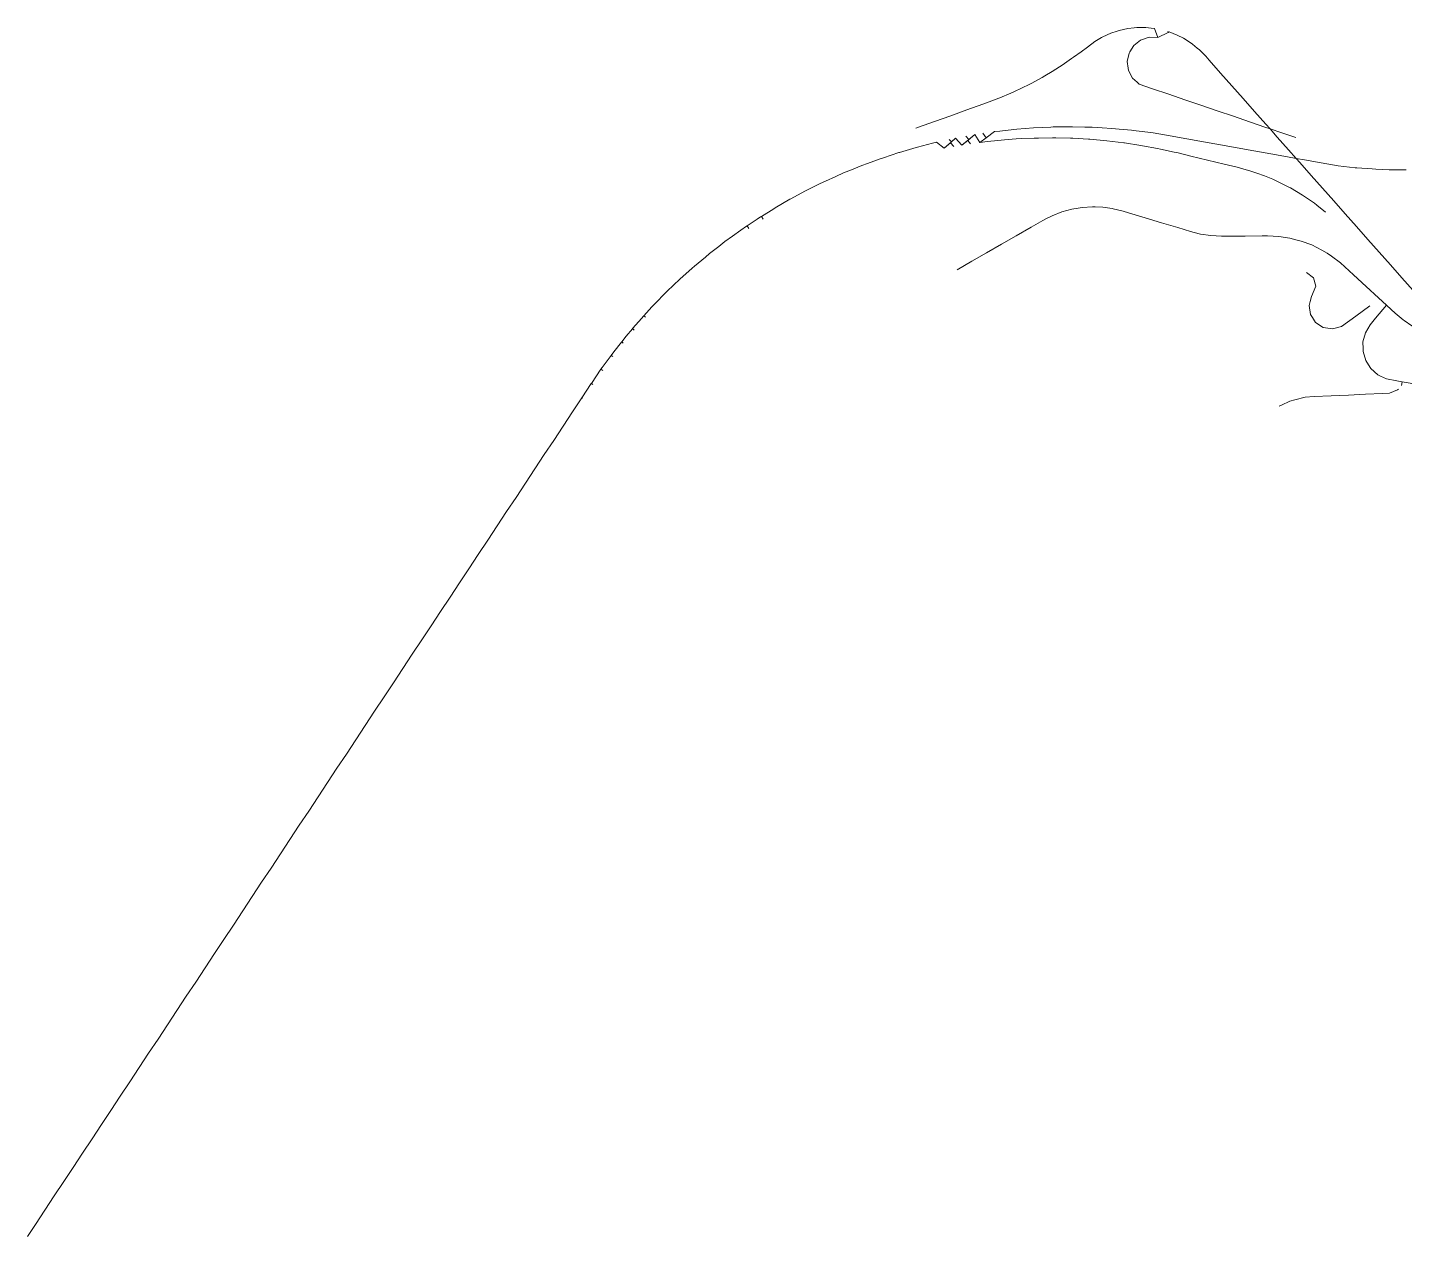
# Model space of a CAD drawing. Header units: inches. Extents: x 227942 to 231487, y 631728 to 634629.
# Drawn here: x 227942 to 229554, y 632854 to 634269 of the extents above; entities that cross this region are included whole.
import ezdxf

# ---------------------------------------------------------------- set-up
doc = ezdxf.new("R2010")
doc.units = ezdxf.units.IN
doc.header["$MEASUREMENT"] = 0

msp = doc.modelspace()

# ---------------------------------------------------------------- linework, layer by layer
at = {"color": 23, "lineweight": 0}
for points in [[(229218.2, 634265), (229210.6, 634262.5), (229201.1, 634258.2), (229199.8, 634257.4)], [(229199.8, 634257.4), (229201.1, 634258.2), (229210.6, 634262.5), (229218.2, 634265)], [(229237.8, 634268.8), (229230.7, 634268), (229220.5, 634265.8), (229218.2, 634265)], [(229218.2, 634265), (229220.5, 634265.8), (229230.7, 634268), (229237.8, 634268.8)], [(229257.7, 634268.6), (229251.5, 634269.2), (229241.1, 634269.1), (229237.8, 634268.8)], [(229237.8, 634268.8), (229241.1, 634269.1), (229251.5, 634269.2), (229257.7, 634268.6)], [(229265.7, 634257.7), (229261.9, 634268.2), (229257.7, 634268.6)], [(229257.7, 634268.6), (229261.9, 634268.2), (229265.7, 634257.7)], [(229199.8, 634257.4), (229192.1, 634252.9), (229183.2, 634246.3)], [(229183.2, 634246.3), (229192.1, 634252.9), (229199.8, 634257.4)], [(229245.5, 634254.6), (229237.4, 634248.2), (229232.9, 634240.9)], [(229232.9, 634240.9), (229237.4, 634248.2), (229245.5, 634254.6)], [(229265.7, 634257.7), (229255.4, 634257.9), (229245.5, 634254.6)], [(229245.5, 634254.6), (229255.4, 634257.9), (229265.7, 634257.7)], [(229277.8, 634263.6), (229265.7, 634257.7)], [(229265.7, 634257.7), (229277.8, 634263.6)], [(229277.8, 634263.6), (229277.3, 634264.6)], [(229277.3, 634264.6), (229277.8, 634263.6)], [(229295.6, 634256.6), (229288.5, 634260.3), (229278.8, 634264.1), (229277.8, 634263.6)], [(229277.8, 634263.6), (229278.8, 634264.1), (229288.5, 634260.3), (229295.6, 634256.6)], [(229311.9, 634245.2), (229306.4, 634249.7), (229297.7, 634255.5), (229295.6, 634256.6)], [(229295.6, 634256.6), (229297.7, 634255.5), (229306.4, 634249.7), (229311.9, 634245.2)], [(229167.1, 634234.4), (229164.8, 634232.8), (229153.5, 634225), (229150.6, 634223.2)], [(229150.6, 634223.2), (229153.5, 634225), (229164.8, 634232.8), (229167.1, 634234.4)], [(229183.2, 634246.3), (229175.8, 634240.8), (229167.1, 634234.4)], [(229167.1, 634234.4), (229175.8, 634240.8), (229183.2, 634246.3)], [(229232.9, 634240.9), (229232, 634239.4), (229229.8, 634229.3), (229230.9, 634221.5)], [(229230.9, 634221.5), (229229.8, 634229.3), (229232, 634239.4), (229232.9, 634240.9)], [(229232.9, 634240.9), (229232.9, 634240.9)], [(229232.9, 634240.9), (229232.9, 634240.9)], [(229325.9, 634231), (229321.8, 634235.6), (229314.5, 634243.1), (229311.9, 634245.2)], [(229311.9, 634245.2), (229314.5, 634243.1), (229321.8, 634235.6), (229325.9, 634231)], [(229150.6, 634223.2), (229142, 634217.7), (229133.5, 634212.7)], [(229133.5, 634212.7), (229142, 634217.7), (229150.6, 634223.2)], [(229150.6, 634223.2), (229150.6, 634223.2)], [(229150.6, 634223.2), (229150.6, 634223.2)], [(229230.9, 634221.5), (229231.3, 634219), (229236.1, 634209.9), (229241.3, 634205.1)], [(229241.3, 634205.1), (229236.1, 634209.9), (229231.3, 634219), (229230.9, 634221.5)], [(229325.9, 634231), (229325.9, 634231)], [(229339.2, 634216), (229325.9, 634231)], [(229325.9, 634231), (229325.9, 634231)], [(229325.9, 634231), (229339.2, 634216)], [(229116, 634203.1), (229106, 634198.1), (229098, 634194.4)], [(229098, 634194.4), (229106, 634198.1), (229116, 634203.1)], [(229133.5, 634212.7), (229130.2, 634210.8), (229118.2, 634204.3), (229116, 634203.1)], [(229116, 634203.1), (229118.2, 634204.3), (229130.2, 634210.8), (229133.5, 634212.7)], [(229116, 634203.1), (229116, 634203.1)], [(229116, 634203.1), (229116, 634203.1)], [(229133.5, 634212.7), (229133.5, 634212.7)], [(229133.5, 634212.7), (229133.5, 634212.7)], [(229241.3, 634205.1), (229243.7, 634202.9), (229259.5, 634197.5)], [(229259.5, 634197.5), (229243.7, 634202.9), (229241.3, 634205.1)], [(229352.5, 634201), (229339.2, 634216)], [(229339.2, 634216), (229352.5, 634201)], [(229365.7, 634186), (229352.5, 634201)], [(229352.5, 634201), (229365.7, 634186)], [(229079.6, 634186.6), (229068.2, 634182.3), (229060.8, 634179.6)], [(229060.8, 634179.6), (229068.2, 634182.3), (229079.6, 634186.6)], [(229098, 634194.4), (229093.5, 634192.4), (229080.9, 634187.1), (229079.6, 634186.6)], [(229079.6, 634186.6), (229080.9, 634187.1), (229093.5, 634192.4), (229098, 634194.4)], [(229098, 634194.4), (229098, 634194.4)], [(229098, 634194.4), (229098, 634194.4)], [(229259.5, 634197.5), (229278.4, 634191.1)], [(229278.4, 634191.1), (229259.5, 634197.5)], [(229278.4, 634191.1), (229297.3, 634184.6)], [(229278.4, 634191.1), (229278.4, 634191.1)], [(229297.3, 634184.6), (229278.4, 634191.1)], [(229278.4, 634191.1), (229278.4, 634191.1)], [(229297.3, 634184.6), (229316.2, 634178.2)], [(229316.2, 634178.2), (229297.3, 634184.6)], [(229365.7, 634186), (229365.7, 634186)], [(229379, 634171.1), (229365.7, 634186)], [(229365.7, 634186), (229365.7, 634186)], [(229365.7, 634186), (229379, 634171.1)], [(229042, 634172.8), (229023.2, 634166)], [(229023.2, 634166), (229042, 634172.8)], [(229060.8, 634179.6), (229042, 634172.8)], [(229042, 634172.8), (229060.8, 634179.6)], [(229316.2, 634178.2), (229335.2, 634171.7)], [(229316.2, 634178.2), (229316.2, 634178.2)], [(229335.2, 634171.7), (229316.2, 634178.2)], [(229316.2, 634178.2), (229316.2, 634178.2)], [(229335.2, 634171.7), (229354.1, 634165.3)], [(229354.1, 634165.3), (229335.2, 634171.7)], [(229392.2, 634156.1), (229379, 634171.1)], [(229379, 634171.1), (229392.2, 634156.1)], [(228985.6, 634152.5), (228982.3, 634151.3)], [(228982.3, 634151.3), (228985.6, 634152.5)], [(229004.4, 634159.3), (228985.6, 634152.5)], [(228985.6, 634152.5), (229004.4, 634159.3)], [(229023.2, 634166), (229004.4, 634159.3)], [(229004.4, 634159.3), (229023.2, 634166)], [(229140.4, 634152.7), (229120, 634151.8)], [(229120, 634151.8), (229140.4, 634152.7)], [(229160.4, 634153), (229143, 634152.9), (229140.4, 634152.7)], [(229140.4, 634152.7), (229143, 634152.9), (229160.4, 634153)], [(229180.4, 634152.8), (229165.9, 634153.1), (229160.4, 634153)], [(229160.4, 634153), (229165.9, 634153.1), (229180.4, 634152.8)], [(229200.4, 634151.9), (229188.9, 634152.6), (229180.4, 634152.8)], [(229180.4, 634152.8), (229188.9, 634152.6), (229200.4, 634151.9)], [(229354.1, 634165.3), (229373, 634158.8)], [(229373, 634158.8), (229354.1, 634165.3)], [(229373, 634158.8), (229392, 634152.4)], [(229373, 634158.8), (229373, 634158.8)], [(229392, 634152.4), (229373, 634158.8)], [(229373, 634158.8), (229373, 634158.8)], [(229392, 634152.4), (229397.1, 634150.6)], [(229397.1, 634150.6), (229392, 634152.4)], [(229397.1, 634150.6), (229392.2, 634156.1)], [(229392.2, 634156.1), (229397.1, 634150.6)], [(229024, 634135.4), (229021.5, 634138.3)], [(229021.5, 634138.3), (229024, 634135.4)], [(229022.8, 634134.4), (229029, 634139.9), (229036.4, 634131.7), (229044.4, 634138.2)], [(229044.4, 634138.2), (229036.4, 634131.7), (229029, 634139.9), (229022.8, 634134.4)], [(229043.2, 634137.2), (229036.4, 634131.7), (229029, 634139.9), (229024, 634135.4)], [(229024, 634135.4), (229029, 634139.9), (229036.4, 634131.7), (229043.2, 634137.2)], [(229044.4, 634138.2), (229041.1, 634142.2)], [(229041.1, 634142.2), (229044.4, 634138.2)], [(229064.7, 634140.3), (229057.4, 634134.8), (229051.6, 634144), (229043.2, 634137.2)], [(229043.2, 634137.2), (229051.6, 634144), (229057.4, 634134.8), (229064.7, 634140.3)], [(229043.2, 634137.2), (229046.4, 634133.3)], [(229046.4, 634133.3), (229043.2, 634137.2)], [(229044.4, 634138.2), (229051.6, 634144), (229057.4, 634134.8), (229066.3, 634135.8)], [(229066.3, 634135.8), (229057.4, 634134.8), (229051.6, 634144), (229044.4, 634138.2)], [(229064.7, 634140.3), (229060.8, 634145.5)], [(229060.8, 634145.5), (229064.7, 634140.3)], [(229080.6, 634148.1), (229074.3, 634147.4), (229064.7, 634140.3)], [(229064.7, 634140.3), (229074.3, 634147.4), (229080.6, 634148.1)], [(229066.3, 634135.8), (229078.5, 634137.2), (229086.2, 634137.8)], [(229086.2, 634137.8), (229078.5, 634137.2), (229066.3, 634135.8)], [(229100.5, 634150.3), (229097.1, 634150), (229080.6, 634148.1)], [(229080.6, 634148.1), (229097.1, 634150), (229100.5, 634150.3)], [(229086.2, 634137.8), (229099.7, 634138.9), (229106.1, 634139.2)], [(229106.1, 634139.2), (229099.7, 634138.9), (229086.2, 634137.8)], [(229120, 634151.8), (229100.5, 634150.3)], [(229100.5, 634150.3), (229120, 634151.8)], [(229106.1, 634139.2), (229120.9, 634139.9), (229126.1, 634139.9)], [(229126.1, 634139.9), (229120.9, 634139.9), (229106.1, 634139.2)], [(229126.1, 634139.9), (229142.2, 634140.1), (229146.1, 634140)], [(229146.1, 634140), (229142.2, 634140.1), (229126.1, 634139.9)], [(229146.1, 634140), (229163.4, 634139.7), (229166.1, 634139.6)], [(229166.1, 634139.6), (229163.4, 634139.7), (229146.1, 634140)], [(229166.1, 634139.6), (229184.6, 634138.6), (229186, 634138.4)], [(229186, 634138.4), (229184.6, 634138.6), (229166.1, 634139.6)], [(229186, 634138.4), (229205.8, 634136.7)], [(229205.8, 634136.7), (229186, 634138.4)], [(229220.4, 634150.4), (229211.8, 634151.2), (229200.4, 634151.9)], [(229200.4, 634151.9), (229211.8, 634151.2), (229220.4, 634150.4)], [(229205.8, 634136.7), (229225.8, 634134.3)], [(229225.8, 634134.3), (229205.8, 634136.7)], [(229240.2, 634148.4), (229234.7, 634149.1), (229220.4, 634150.4)], [(229220.4, 634150.4), (229234.7, 634149.1), (229240.2, 634148.4)], [(229260.1, 634145.8), (229257.4, 634146.2), (229240.2, 634148.4)], [(229240.2, 634148.4), (229257.4, 634146.2), (229260.1, 634145.8)], [(229280.1, 634142.6), (229260.1, 634145.8)], [(229260.1, 634145.8), (229280.1, 634142.6)], [(229299.5, 634139.1), (229280.1, 634142.6)], [(229280.1, 634142.6), (229299.5, 634139.1)], [(229319.2, 634135.5), (229299.5, 634139.1)], [(229299.5, 634139.1), (229319.2, 634135.5)], [(229397.1, 634150.6), (229410.9, 634146)], [(229405.5, 634141.1), (229397.1, 634150.6)], [(229410.9, 634146), (229397.1, 634150.6)], [(229397.1, 634150.6), (229405.5, 634141.1)], [(229405.5, 634141.1), (229405.5, 634141.1)], [(229418.8, 634126.1), (229405.5, 634141.1)], [(229405.5, 634141.1), (229405.5, 634141.1)], [(229405.5, 634141.1), (229418.8, 634126.1)], [(229410.9, 634146), (229427.2, 634140.5)], [(229427.2, 634140.5), (229410.9, 634146)], [(228963.4, 634123.1), (228962.3, 634122.8), (228944.4, 634116.9)], [(228944.4, 634116.9), (228962.3, 634122.8), (228963.4, 634123.1)], [(228982.6, 634128.8), (228963.4, 634123.1)], [(228963.4, 634123.1), (228982.6, 634128.8)], [(229002, 634133.8), (228984.4, 634129.3), (228982.6, 634128.8)], [(228982.6, 634128.8), (228984.4, 634129.3), (229002, 634133.8)], [(229024, 634135.4), (229015.5, 634128), (229006.6, 634135), (229002, 634133.8)], [(229002, 634133.8), (229006.6, 634135), (229015.5, 634128), (229024, 634135.4)], [(229015.5, 634128), (229022.8, 634134.4)], [(229022.8, 634134.4), (229015.5, 634128)], [(229022.8, 634134.4), (229026.7, 634130.1)], [(229026.7, 634130.1), (229022.8, 634134.4)], [(229225.8, 634134.3), (229226.8, 634134.2), (229245.6, 634131.3)], [(229245.6, 634131.3), (229226.8, 634134.2), (229225.8, 634134.3)], [(229245.6, 634131.3), (229247.8, 634130.9), (229265.3, 634127.7)], [(229265.3, 634127.7), (229247.8, 634130.9), (229245.6, 634131.3)], [(229265.3, 634127.7), (229268.7, 634127), (229284.8, 634123.4)], [(229284.8, 634123.4), (229268.7, 634127), (229265.3, 634127.7)], [(229284.8, 634123.4), (229289.4, 634122.4), (229304.3, 634118.8)], [(229304.3, 634118.8), (229289.4, 634122.4), (229284.8, 634123.4)], [(229338.9, 634132), (229319.2, 634135.5)], [(229319.2, 634135.5), (229338.9, 634132)], [(229358.6, 634128.5), (229338.9, 634132)], [(229338.9, 634132), (229358.6, 634128.5)], [(229378.2, 634124.9), (229358.6, 634128.5)], [(229358.6, 634128.5), (229378.2, 634124.9)], [(229397.9, 634121.4), (229378.2, 634124.9)], [(229378.2, 634124.9), (229397.9, 634121.4)], [(229417.6, 634117.9), (229397.9, 634121.4)], [(229397.9, 634121.4), (229417.6, 634117.9)], [(229427.7, 634116), (229418.8, 634126.1)], [(229418.8, 634126.1), (229427.7, 634116)], [(228925.6, 634110.1), (228919, 634107.7), (228907, 634102.8)], [(228907, 634102.8), (228919, 634107.7), (228925.6, 634110.1)], [(228944.4, 634116.9), (228940.5, 634115.6), (228925.6, 634110.1)], [(228925.6, 634110.1), (228940.5, 634115.6), (228944.4, 634116.9)], [(228925.6, 634110.1), (228925.6, 634110.1)], [(228925.6, 634110.1), (228925.6, 634110.1)], [(229304.3, 634118.8), (229323.7, 634114.1)], [(229323.7, 634114.1), (229304.3, 634118.8)], [(229323.7, 634114.1), (229343.2, 634109.5)], [(229343.2, 634109.5), (229323.7, 634114.1)], [(229343.2, 634109.5), (229358.6, 634105.8), (229362.6, 634104.7)], [(229343.2, 634109.5), (229343.2, 634109.5)], [(229362.6, 634104.7), (229358.6, 634105.8), (229343.2, 634109.5)], [(229343.2, 634109.5), (229343.2, 634109.5)], [(229362.6, 634104.7), (229374.7, 634101.3), (229381.7, 634098.9)], [(229381.7, 634098.9), (229374.7, 634101.3), (229362.6, 634104.7)], [(229427.7, 634116), (229417.6, 634117.9)], [(229417.6, 634117.9), (229427.7, 634116)], [(229432, 634111.2), (229427.7, 634116)], [(229437.3, 634114.3), (229427.7, 634116)], [(229427.7, 634116), (229432, 634111.2)], [(229427.7, 634116), (229437.3, 634114.3)], [(229432, 634111.2), (229432, 634111.2)], [(229445.3, 634096.2), (229432, 634111.2)], [(229432, 634111.2), (229432, 634111.2)], [(229432, 634111.2), (229445.3, 634096.2)], [(229457, 634110.8), (229437.3, 634114.3)], [(229437.3, 634114.3), (229457, 634110.8)], [(229476.8, 634107.2), (229457, 634110.8)], [(229457, 634110.8), (229476.8, 634107.2)], [(229496.6, 634105.2), (229476.8, 634107.2)], [(229476.8, 634107.2), (229496.6, 634105.2)], [(229516.5, 634103.7), (229498.8, 634104.9), (229496.6, 634105.2)], [(229496.6, 634105.2), (229498.8, 634104.9), (229516.5, 634103.7)], [(229536.5, 634102.8), (229520.8, 634103.4), (229516.5, 634103.7)], [(229516.5, 634103.7), (229520.8, 634103.4), (229536.5, 634102.8)], [(228888.6, 634094.9), (228876.8, 634089.6), (228870.5, 634086.5)], [(228870.5, 634086.5), (228876.8, 634089.6), (228888.6, 634094.9)], [(228907, 634102.8), (228897.7, 634099), (228888.6, 634094.9)], [(228888.6, 634094.9), (228897.7, 634099), (228907, 634102.8)], [(229381.7, 634098.9), (229390.5, 634095.8), (229400.3, 634091.6)], [(229400.3, 634091.6), (229390.5, 634095.8), (229381.7, 634098.9)], [(229400.3, 634091.6), (229405.9, 634089.2), (229418.3, 634082.9)], [(229400.3, 634091.6), (229400.3, 634091.6)], [(229418.3, 634082.9), (229405.9, 634089.2), (229400.3, 634091.6)], [(229400.3, 634091.6), (229400.3, 634091.6)], [(229458.5, 634081.2), (229445.3, 634096.2)], [(229445.3, 634096.2), (229458.5, 634081.2)], [(229556.5, 634102.6), (229542.8, 634102.6), (229536.5, 634102.8)], [(229536.5, 634102.8), (229542.8, 634102.6), (229556.5, 634102.6)], [(228852.6, 634077.6), (228835.9, 634068.7), (228835, 634068.2)], [(228835, 634068.2), (228835.9, 634068.7), (228852.6, 634077.6)], [(228870.5, 634086.5), (228856.2, 634079.5), (228852.6, 634077.6)], [(228852.6, 634077.6), (228856.2, 634079.5), (228870.5, 634086.5)], [(229418.3, 634082.9), (229420.9, 634081.6), (229435.2, 634073)], [(229435.2, 634073), (229420.9, 634081.6), (229418.3, 634082.9)], [(229435.2, 634073), (229449, 634063.5), (229451.9, 634061.3)], [(229451.9, 634061.3), (229449, 634063.5), (229435.2, 634073)], [(229471.8, 634066.3), (229458.5, 634081.2)], [(229458.5, 634081.2), (229471.8, 634066.3)], [(228817.7, 634058.2), (228816, 634057.2), (228801.7, 634048.2)], [(228801.7, 634048.2), (228816, 634057.2), (228817.7, 634058.2)], [(228835, 634068.2), (228817.7, 634058.2)], [(228817.7, 634058.2), (228835, 634068.2)], [(229153.4, 634053.4), (229165.1, 634056.6), (229172.4, 634057.8)], [(229172.4, 634057.8), (229165.1, 634056.6), (229153.4, 634053.4)], [(229172.4, 634057.8), (229177.1, 634058.6), (229189.2, 634059.4), (229192.3, 634059.3)], [(229192.3, 634059.3), (229189.2, 634059.4), (229177.1, 634058.6), (229172.4, 634057.8)], [(229192.3, 634059.3), (229201.3, 634058.9), (229212.2, 634057.4)], [(229212.2, 634057.4), (229201.3, 634058.9), (229192.3, 634059.3)], [(229212.2, 634057.4), (229213.4, 634057.2), (229225.2, 634054.3), (229231.5, 634052.4)], [(229231.5, 634052.4), (229225.2, 634054.3), (229213.4, 634057.2), (229212.2, 634057.4)], [(229451.9, 634061.3), (229462.1, 634053.1)], [(229451.9, 634061.3), (229451.9, 634061.3)], [(229462.1, 634053.1), (229451.9, 634061.3)], [(229451.9, 634061.3), (229451.9, 634061.3)], [(229485.1, 634051.3), (229471.8, 634066.3)], [(229471.8, 634066.3), (229485.1, 634051.3)], [(228800.7, 634047.6), (228796.5, 634045), (228784.9, 634037.2)], [(228784.9, 634037.2), (228796.5, 634045), (228800.7, 634047.6)], [(228801.7, 634048.2), (228800.7, 634047.6)], [(228800.7, 634047.6), (228801.7, 634048.2)], [(228801.7, 634048.2), (228803.8, 634044.9)], [(228803.8, 634044.9), (228801.7, 634048.2)], [(229117.3, 634035.5), (229131.2, 634043.5), (229134.7, 634045.3)], [(229134.7, 634045.3), (229131.2, 634043.5), (229117.3, 634035.5)], [(229134.7, 634045.3), (229142, 634049), (229153.4, 634053.4)], [(229153.4, 634053.4), (229142, 634049), (229134.7, 634045.3)], [(229134.7, 634045.3), (229134.7, 634045.3)], [(229134.7, 634045.3), (229134.7, 634045.3)], [(229231.5, 634052.4), (229250.7, 634046.6)], [(229250.7, 634046.6), (229231.5, 634052.4)], [(229250.7, 634046.6), (229269.8, 634040.8)], [(229269.8, 634040.8), (229250.7, 634046.6)], [(229269.8, 634040.8), (229289, 634035)], [(229289, 634035), (229269.8, 634040.8)], [(229498.3, 634036.3), (229485.1, 634051.3)], [(229485.1, 634051.3), (229498.3, 634036.3)], [(228767.7, 634025.1), (228758.9, 634018.7), (228751.6, 634013.1)], [(228751.6, 634013.1), (228758.9, 634018.7), (228767.7, 634025.1)], [(228784, 634036.6), (228777.5, 634032.2), (228767.7, 634025.1)], [(228767.7, 634025.1), (228777.5, 634032.2), (228784, 634036.6)], [(228784.9, 634037.2), (228784, 634036.6)], [(228784, 634036.6), (228784.9, 634037.2)], [(228784, 634036.6), (228784, 634036.6)], [(228784, 634036.6), (228784, 634036.6)], [(228784.9, 634037.2), (228787, 634034.1)], [(228787, 634034.1), (228784.9, 634037.2)], [(229082.6, 634015.5), (229099.9, 634025.5)], [(229099.9, 634025.5), (229082.6, 634015.5)], [(229099.9, 634025.5), (229117.3, 634035.5)], [(229117.3, 634035.5), (229099.9, 634025.5)], [(229117.3, 634035.5), (229117.3, 634035.5)], [(229117.3, 634035.5), (229117.3, 634035.5)], [(229289, 634035), (229303.8, 634030.5), (229308.2, 634029.4)], [(229308.2, 634029.4), (229303.8, 634030.5), (229289, 634035)], [(229308.2, 634029.4), (229315.7, 634027.5), (229327.9, 634025.7)], [(229327.9, 634025.7), (229315.7, 634027.5), (229308.2, 634029.4)], [(229327.9, 634025.7), (229340.2, 634025.2), (229347.8, 634025.2)], [(229347.8, 634025.2), (229340.2, 634025.2), (229327.9, 634025.7)], [(229347.8, 634025.2), (229367.8, 634025.2)], [(229367.8, 634025.2), (229347.8, 634025.2)], [(229367.8, 634025.2), (229387.8, 634025.3)], [(229387.8, 634025.3), (229367.8, 634025.2)], [(229387.8, 634025.3), (229394, 634025.3), (229407.3, 634024.6)], [(229407.3, 634024.6), (229394, 634025.3), (229387.8, 634025.3)], [(229407.3, 634024.6), (229420.4, 634022.6), (229427.4, 634020.8)], [(229427.4, 634020.8), (229420.4, 634022.6), (229407.3, 634024.6)], [(229511.6, 634021.3), (229498.3, 634036.3)], [(229498.3, 634036.3), (229511.6, 634021.3)], [(228751.6, 634013.1), (228740.8, 634004.6), (228736, 634000.6)], [(228736, 634000.6), (228740.8, 634004.6), (228751.6, 634013.1)], [(228751.6, 634013.1), (228751.6, 634013.1)], [(228751.6, 634013.1), (228751.6, 634013.1)], [(229065.2, 634005.6), (229082.6, 634015.5)], [(229082.6, 634015.5), (229065.2, 634005.6)], [(229427.4, 634020.8), (229433.3, 634019.3), (229445.8, 634014.7)], [(229445.8, 634014.7), (229433.3, 634019.3), (229427.4, 634020.8)], [(229445.8, 634014.7), (229457.7, 634008.8), (229463.9, 634005)], [(229463.9, 634005), (229457.7, 634008.8), (229445.8, 634014.7)], [(229524.8, 634006.4), (229511.6, 634021.3)], [(229511.6, 634021.3), (229524.8, 634006.4)], [(228736, 634000.6), (228723.2, 633989.9), (228720.7, 633987.7)], [(228720.7, 633987.7), (228723.2, 633989.9), (228736, 634000.6)], [(228736, 634000.6), (228736, 634000.6)], [(228736, 634000.6), (228736, 634000.6)], [(229030.6, 633985.6), (229047.9, 633995.6)], [(229047.9, 633995.6), (229030.6, 633985.6)], [(229047.9, 633995.6), (229065.2, 634005.6)], [(229065.2, 634005.6), (229047.9, 633995.6)], [(229065.2, 634005.6), (229065.2, 634005.6)], [(229065.2, 634005.6), (229065.2, 634005.6)], [(229463.9, 634005), (229469, 634001.8), (229479.6, 633993.7)], [(229463.9, 634005), (229463.9, 634005)], [(229479.6, 633993.7), (229469, 634001.8), (229463.9, 634005)], [(229463.9, 634005), (229463.9, 634005)], [(229479.6, 633993.7), (229494.7, 633979.7)], [(229494.7, 633979.7), (229479.6, 633993.7)], [(229538.1, 633991.4), (229524.8, 634006.4)], [(229524.8, 634006.4), (229538.1, 633991.4)], [(229538.1, 633991.4), (229538.1, 633991.4)], [(229551.4, 633976.4), (229538.1, 633991.4)], [(229538.1, 633991.4), (229538.1, 633991.4)], [(229538.1, 633991.4), (229551.4, 633976.4)], [(228720.7, 633987.7), (228706.1, 633974.6)], [(228706.1, 633974.6), (228720.7, 633987.7)], [(228720.7, 633987.7), (228720.7, 633987.7)], [(228720.7, 633987.7), (228720.7, 633987.7)], [(229439.9, 633982.5), (229448.1, 633976.3), (229450.7, 633966.4)], [(229450.7, 633966.4), (229448.1, 633976.3), (229439.9, 633982.5)], [(229494.7, 633979.7), (229509.5, 633966.2)], [(229494.7, 633979.7), (229494.7, 633979.7)], [(229509.5, 633966.2), (229494.7, 633979.7)], [(229494.7, 633979.7), (229494.7, 633979.7)], [(229551.4, 633976.4), (229551.4, 633976.4)], [(229564.6, 633961.4), (229551.4, 633976.4)], [(229551.4, 633976.4), (229551.4, 633976.4)], [(229551.4, 633976.4), (229564.6, 633961.4)], [(228691.4, 633960.5), (228689.5, 633958.7), (228677.4, 633946.3)], [(228677.4, 633946.3), (228689.5, 633958.7), (228691.4, 633960.5)], [(228706.1, 633974.6), (228691.4, 633960.5)], [(228691.4, 633960.5), (228706.1, 633974.6)], [(229450.7, 633966.4), (229445.7, 633954.3), (229444.1, 633948.5)], [(229444.1, 633948.5), (229445.7, 633954.3), (229450.7, 633966.4)], [(229509.5, 633966.2), (229524.2, 633952.7)], [(229509.5, 633966.2), (229509.5, 633966.2)], [(229524.2, 633952.7), (229509.5, 633966.2)], [(229509.5, 633966.2), (229509.5, 633966.2)], [(228677.4, 633946.3), (228673.5, 633942.3), (228664, 633931.9)], [(228664, 633931.9), (228673.5, 633942.3), (228677.4, 633946.3)], [(228677.4, 633946.3), (228677.4, 633946.3)], [(228677.4, 633946.3), (228677.4, 633946.3)], [(229444.1, 633948.5), (229442.9, 633943.9), (229444.5, 633933.2), (229446.8, 633929.7)], [(229446.8, 633929.7), (229444.5, 633933.2), (229442.9, 633943.9), (229444.1, 633948.5)], [(229444.1, 633948.5), (229444.1, 633948.5)], [(229444.1, 633948.5), (229444.1, 633948.5)], [(229444.1, 633948.5), (229444.1, 633948.5)], [(229444.1, 633948.5), (229444.1, 633948.5)], [(229497.3, 633931.4), (229513.7, 633943.3)], [(229513.7, 633943.3), (229497.3, 633931.4)], [(229533.2, 633944.4), (229520.6, 633928.9)], [(229520.6, 633928.9), (229533.2, 633944.4)], [(229524.2, 633952.7), (229533.2, 633944.4)], [(229524.2, 633952.7), (229524.2, 633952.7)], [(229533.2, 633944.4), (229524.2, 633952.7)], [(229524.2, 633952.7), (229524.2, 633952.7)], [(229533.2, 633944.4), (229538.9, 633939.1)], [(229538.9, 633939.1), (229533.2, 633944.4)], [(228663.8, 633931.6), (228658, 633925.3), (228650.8, 633916.8)], [(228650.8, 633916.8), (228658, 633925.3), (228663.8, 633931.6)], [(228664, 633931.9), (228663.8, 633931.6)], [(228663.8, 633931.6), (228664, 633931.9)], [(228664, 633931.9), (228665.8, 633930.2)], [(228665.8, 633930.2), (228664, 633931.9)], [(229446.8, 633929.7), (229450.4, 633924.1), (229459.4, 633918.2), (229461.8, 633917.8)], [(229461.8, 633917.8), (229459.4, 633918.2), (229450.4, 633924.1), (229446.8, 633929.7)], [(229480.5, 633919.2), (229497.3, 633931.4)], [(229497.3, 633931.4), (229480.5, 633919.2)], [(229497.3, 633931.4), (229497.3, 633931.4)], [(229497.3, 633931.4), (229497.3, 633931.4)], [(229497.3, 633931.4), (229497.3, 633931.4)], [(229497.3, 633931.4), (229497.3, 633931.4)], [(229520.6, 633928.9), (229514.4, 633921.4), (229508.7, 633911.9)], [(229508.7, 633911.9), (229514.4, 633921.4), (229520.6, 633928.9)], [(229538.9, 633939.1), (229543.6, 633934.9), (229553, 633927), (229554.2, 633926.2)], [(229554.2, 633926.2), (229553, 633927), (229543.6, 633934.9), (229538.9, 633939.1)], [(228650.6, 633916.6), (228643.1, 633907.8), (228638, 633901.3)], [(228638, 633901.3), (228643.1, 633907.8), (228650.6, 633916.6)], [(228650.8, 633916.8), (228650.6, 633916.6)], [(228650.6, 633916.6), (228650.8, 633916.8)], [(228650.6, 633916.6), (228650.6, 633916.6)], [(228650.6, 633916.6), (228650.6, 633916.6)], [(228650.8, 633916.8), (228652.6, 633915.2)], [(228652.6, 633915.2), (228650.8, 633916.8)], [(229461.8, 633917.8), (229470, 633916.5), (229480.5, 633919.2)], [(229480.5, 633919.2), (229470, 633916.5), (229461.8, 633917.8)], [(229508.7, 633911.9), (229505.8, 633901.2), (229505.9, 633893.2)], [(229505.9, 633893.2), (229505.8, 633901.2), (229508.7, 633911.9)], [(229554.2, 633926.2), (229563.2, 633920.2), (229571.3, 633915.9)], [(229571.3, 633915.9), (229563.2, 633920.2), (229554.2, 633926.2)], [(228637.9, 633901.1), (228628.9, 633889.8), (228625.7, 633885.4)], [(228625.7, 633885.4), (228628.9, 633889.8), (228637.9, 633901.1)], [(228638, 633901.3), (228637.9, 633901.1)], [(228637.9, 633901.1), (228638, 633901.3)], [(228638, 633901.3), (228639.9, 633899.8)], [(228639.9, 633899.8), (228638, 633901.3)], [(228625.6, 633885.3), (228615.3, 633871.3), (228613.8, 633869.2)], [(228613.8, 633869.2), (228615.3, 633871.3), (228625.6, 633885.3)], [(228625.7, 633885.4), (228625.6, 633885.3)], [(228625.6, 633885.3), (228625.7, 633885.4)], [(228625.7, 633885.4), (228627.6, 633884)], [(228627.6, 633884), (228625.7, 633885.4)], [(229505.9, 633893.2), (229505.9, 633890.1), (229509.1, 633879.5), (229512.2, 633874.6)], [(229512.2, 633874.6), (229509.1, 633879.5), (229505.9, 633890.1), (229505.9, 633893.2)], [(228613.8, 633869.2), (228602.5, 633852.7)], [(228602.5, 633852.7), (228613.8, 633869.2)], [(228613.8, 633869.2), (228615.9, 633867.8)], [(228613.8, 633869.2), (228613.8, 633869.2)], [(228615.9, 633867.8), (228613.8, 633869.2)], [(228613.8, 633869.2), (228613.8, 633869.2)], [(229512.2, 633874.6), (229515.1, 633870.1), (229523.4, 633862.8), (229526.5, 633861.3)], [(229526.5, 633861.3), (229523.4, 633862.8), (229515.1, 633870.1), (229512.2, 633874.6)], [(228602.3, 633852.4), (228591.5, 633836)], [(228591.5, 633836), (228602.3, 633852.4)], [(228602.5, 633852.7), (228602.3, 633852.4)], [(228602.3, 633852.4), (228602.5, 633852.7)], [(228602.5, 633852.7), (228604.2, 633851.5)], [(228604.2, 633851.5), (228602.5, 633852.7)], [(229526.5, 633861.3), (229533.4, 633858), (229545.6, 633855.8)], [(229526.5, 633861.3), (229526.5, 633861.3)], [(229526.5, 633861.3), (229526.5, 633861.3)], [(229545.6, 633855.8), (229533.4, 633858), (229526.5, 633861.3)], [(229526.5, 633861.3), (229526.5, 633861.3)], [(229526.5, 633861.3), (229526.5, 633861.3)], [(229545.6, 633855.8), (229551.9, 633854.6)], [(229551.9, 633854.6), (229545.6, 633855.8)], [(229546.3, 633845.2), (229547.3, 633846.1)], [(229546.3, 633845.2), (229547.3, 633846.1)], [(229547.3, 633846.1), (229546.3, 633845.2)], [(229547.3, 633846.1), (229546.3, 633845.2)], [(229551.9, 633854.6), (229551, 633850.2)], [(229551.9, 633854.6), (229551, 633850.2)], [(229551, 633850.2), (229551.9, 633854.6)], [(229551, 633850.2), (229551.9, 633854.6)], [(229551.9, 633854.6), (229561, 633852.9), (229565.1, 633851.8)], [(229565.1, 633851.8), (229561, 633852.9), (229551.9, 633854.6)], [(228591.5, 633836), (228580.4, 633819.3)], [(228580.4, 633819.3), (228591.5, 633836)], [(228591.5, 633836), (228592.6, 633835.3)], [(228591.5, 633836), (228591.5, 633836)], [(228592.6, 633835.3), (228591.5, 633836)], [(228591.5, 633836), (228591.5, 633836)], [(229410.5, 633827.4), (229420.2, 633831.8), (229426.2, 633833.4)], [(229426.2, 633833.4), (229420.2, 633831.8), (229410.5, 633827.4)], [(229426.2, 633833.4), (229438.3, 633836.7), (229448.8, 633837.2)], [(229448.8, 633837.2), (229438.3, 633836.7), (229426.2, 633833.4)], [(229448.8, 633837.2), (229468.7, 633838.2)], [(229468.7, 633838.2), (229448.8, 633837.2)], [(229468.7, 633838.2), (229488.7, 633839.1)], [(229488.7, 633839.1), (229468.7, 633838.2)], [(229488.7, 633839.1), (229508.7, 633840.1)], [(229508.7, 633840.1), (229488.7, 633839.1)], [(229508.7, 633840.1), (229528.7, 633841)], [(229528.7, 633841), (229508.7, 633840.1)], [(229528.7, 633841), (229537, 633841.4), (229546.3, 633845.2)], [(229546.3, 633845.2), (229537, 633841.4), (229528.7, 633841)], [(228580.4, 633819.3), (228569.4, 633802.7)], [(228569.4, 633802.7), (228580.4, 633819.3)], [(228580.4, 633819.3), (228580.4, 633819.3)], [(228580.4, 633819.3), (228580.4, 633819.3)], [(228580.4, 633819.3), (228580.4, 633819.3)], [(228580.4, 633819.3), (228580.4, 633819.3)], [(229410.5, 633827.4), (229407.6, 633826)], [(229410.5, 633827.4), (229407.6, 633826)], [(229407.6, 633826), (229410.5, 633827.4)], [(229407.6, 633826), (229410.5, 633827.4)], [(228569.4, 633802.7), (228558.4, 633786)], [(228558.4, 633786), (228569.4, 633802.7)], [(228569.4, 633802.7), (228569.4, 633802.7)], [(228569.4, 633802.7), (228569.4, 633802.7)], [(228569.4, 633802.7), (228569.4, 633802.7)], [(228569.4, 633802.7), (228569.4, 633802.7)], [(228558.4, 633786), (228547.4, 633769.3)], [(228547.4, 633769.3), (228558.4, 633786)], [(228558.4, 633786), (228558.4, 633786)], [(228558.4, 633786), (228558.4, 633786)], [(228547.4, 633769.3), (228536.3, 633752.6)], [(228536.3, 633752.6), (228547.4, 633769.3)], [(228547.4, 633769.3), (228547.4, 633769.3)], [(228547.4, 633769.3), (228547.4, 633769.3)], [(228536.3, 633752.6), (228525.3, 633735.9)], [(228525.3, 633735.9), (228536.3, 633752.6)], [(228536.3, 633752.6), (228536.3, 633752.6)], [(228536.3, 633752.6), (228536.3, 633752.6)], [(228525.3, 633735.9), (228514.3, 633719.2)], [(228514.3, 633719.2), (228525.3, 633735.9)], [(228525.3, 633735.9), (228525.3, 633735.9)], [(228525.3, 633735.9), (228525.3, 633735.9)], [(228514.3, 633719.2), (228503.2, 633702.6)], [(228503.2, 633702.6), (228514.3, 633719.2)], [(228514.3, 633719.2), (228514.3, 633719.2)], [(228514.3, 633719.2), (228514.3, 633719.2)], [(228503.2, 633702.6), (228492.2, 633685.9)], [(228492.2, 633685.9), (228503.2, 633702.6)], [(228492.2, 633685.9), (228481.2, 633669.2)], [(228481.2, 633669.2), (228492.2, 633685.9)], [(228481.2, 633669.2), (228470.1, 633652.5)], [(228470.1, 633652.5), (228481.2, 633669.2)], [(228470.1, 633652.5), (228459.1, 633635.8)], [(228459.1, 633635.8), (228470.1, 633652.5)], [(228470.1, 633652.5), (228470.1, 633652.5)], [(228470.1, 633652.5), (228470.1, 633652.5)], [(228459.1, 633635.8), (228448.1, 633619.1)], [(228448.1, 633619.1), (228459.1, 633635.8)], [(228448.1, 633619.1), (228437.1, 633602.5)], [(228437.1, 633602.5), (228448.1, 633619.1)], [(228448.1, 633619.1), (228448.1, 633619.1)], [(228448.1, 633619.1), (228448.1, 633619.1)], [(228437.1, 633602.5), (228426, 633585.8)], [(228426, 633585.8), (228437.1, 633602.5)], [(228437.1, 633602.5), (228437.1, 633602.5)], [(228437.1, 633602.5), (228437.1, 633602.5)], [(228426, 633585.8), (228415, 633569.1)], [(228415, 633569.1), (228426, 633585.8)], [(228415, 633569.1), (228404, 633552.4)], [(228404, 633552.4), (228415, 633569.1)], [(228415, 633569.1), (228415, 633569.1)], [(228415, 633569.1), (228415, 633569.1)], [(228404, 633552.4), (228392.9, 633535.7)], [(228392.9, 633535.7), (228404, 633552.4)], [(228404, 633552.4), (228404, 633552.4)], [(228404, 633552.4), (228404, 633552.4)], [(228392.9, 633535.7), (228381.9, 633519)], [(228381.9, 633519), (228392.9, 633535.7)], [(228392.9, 633535.7), (228392.9, 633535.7)], [(228392.9, 633535.7), (228392.9, 633535.7)], [(228381.9, 633519), (228370.9, 633502.3)], [(228370.9, 633502.3), (228381.9, 633519)], [(228370.9, 633502.3), (228359.9, 633485.7)], [(228359.9, 633485.7), (228370.9, 633502.3)], [(228370.9, 633502.3), (228370.9, 633502.3)], [(228370.9, 633502.3), (228370.9, 633502.3)], [(228359.9, 633485.7), (228348.8, 633469)], [(228348.8, 633469), (228359.9, 633485.7)], [(228348.8, 633469), (228337.8, 633452.3)], [(228337.8, 633452.3), (228348.8, 633469)], [(228348.8, 633469), (228348.8, 633469)], [(228348.8, 633469), (228348.8, 633469)], [(228337.8, 633452.3), (228326.8, 633435.6)], [(228326.8, 633435.6), (228337.8, 633452.3)], [(228326.8, 633435.6), (228315.7, 633418.9)], [(228315.7, 633418.9), (228326.8, 633435.6)], [(228315.7, 633418.9), (228304.7, 633402.2)], [(228304.7, 633402.2), (228315.7, 633418.9)], [(228304.7, 633402.2), (228293.7, 633385.6)], [(228293.7, 633385.6), (228304.7, 633402.2)], [(228304.7, 633402.2), (228304.7, 633402.2)], [(228304.7, 633402.2), (228304.7, 633402.2)], [(228293.7, 633385.6), (228282.7, 633368.9)], [(228282.7, 633368.9), (228293.7, 633385.6)], [(228293.7, 633385.6), (228293.7, 633385.6)], [(228293.7, 633385.6), (228293.7, 633385.6)], [(228282.7, 633368.9), (228271.6, 633352.2)], [(228271.6, 633352.2), (228282.7, 633368.9)], [(228271.6, 633352.2), (228260.6, 633335.5)], [(228260.6, 633335.5), (228271.6, 633352.2)], [(228271.6, 633352.2), (228271.6, 633352.2)], [(228271.6, 633352.2), (228271.6, 633352.2)], [(228260.6, 633335.5), (228249.6, 633318.8)], [(228249.6, 633318.8), (228260.6, 633335.5)], [(228249.6, 633318.8), (228238.5, 633302.1)], [(228238.5, 633302.1), (228249.6, 633318.8)], [(228238.5, 633302.1), (228227.5, 633285.5)], [(228227.5, 633285.5), (228238.5, 633302.1)], [(228227.5, 633285.5), (228216.5, 633268.8)], [(228216.5, 633268.8), (228227.5, 633285.5)], [(228227.5, 633285.5), (228227.5, 633285.5)], [(228227.5, 633285.5), (228227.5, 633285.5)], [(228216.5, 633268.8), (228205.5, 633252.1)], [(228205.5, 633252.1), (228216.5, 633268.8)], [(228205.5, 633252.1), (228194.4, 633235.4)], [(228194.4, 633235.4), (228205.5, 633252.1)], [(228194.4, 633235.4), (228183.4, 633218.7)], [(228183.4, 633218.7), (228194.4, 633235.4)], [(228194.4, 633235.4), (228194.4, 633235.4)], [(228194.4, 633235.4), (228194.4, 633235.4)], [(228183.4, 633218.7), (228172.4, 633202)], [(228172.4, 633202), (228183.4, 633218.7)], [(228183.4, 633218.7), (228183.4, 633218.7)], [(228183.4, 633218.7), (228183.4, 633218.7)], [(228172.4, 633202), (228161.3, 633185.3)], [(228161.3, 633185.3), (228172.4, 633202)], [(228161.3, 633185.3), (228150.3, 633168.7)], [(228150.3, 633168.7), (228161.3, 633185.3)], [(228150.3, 633168.7), (228139.3, 633152)], [(228139.3, 633152), (228150.3, 633168.7)], [(228139.3, 633152), (228128.2, 633135.3)], [(228128.2, 633135.3), (228139.3, 633152)], [(228128.2, 633135.3), (228117.2, 633118.6)], [(228117.2, 633118.6), (228128.2, 633135.3)], [(228117.2, 633118.6), (228106.2, 633101.9)], [(228106.2, 633101.9), (228117.2, 633118.6)], [(228106.2, 633101.9), (228095.2, 633085.2)], [(228095.2, 633085.2), (228106.2, 633101.9)], [(228095.2, 633085.2), (228084.1, 633068.6)], [(228084.1, 633068.6), (228095.2, 633085.2)], [(228095.2, 633085.2), (228095.2, 633085.2)], [(228095.2, 633085.2), (228095.2, 633085.2)], [(228084.1, 633068.6), (228073.1, 633051.9)], [(228073.1, 633051.9), (228084.1, 633068.6)], [(228084.1, 633068.6), (228084.1, 633068.6)], [(228084.1, 633068.6), (228084.1, 633068.6)], [(228073.1, 633051.9), (228062.1, 633035.2)], [(228062.1, 633035.2), (228073.1, 633051.9)], [(228073.1, 633051.9), (228073.1, 633051.9)], [(228073.1, 633051.9), (228073.1, 633051.9)], [(228062.1, 633035.2), (228051, 633018.5)], [(228051, 633018.5), (228062.1, 633035.2)], [(228051, 633018.5), (228040, 633001.8)], [(228040, 633001.8), (228051, 633018.5)], [(228051, 633018.5), (228051, 633018.5)], [(228051, 633018.5), (228051, 633018.5)], [(228040, 633001.8), (228029, 632985.1)], [(228029, 632985.1), (228040, 633001.8)], [(228029, 632985.1), (228018, 632968.5)], [(228018, 632968.5), (228029, 632985.1)], [(228018, 632968.5), (228006.9, 632951.8)], [(228006.9, 632951.8), (228018, 632968.5)], [(228006.9, 632951.8), (227995.9, 632935.1)], [(227995.9, 632935.1), (228006.9, 632951.8)], [(228006.9, 632951.8), (228006.9, 632951.8)], [(228006.9, 632951.8), (228006.9, 632951.8)], [(227995.9, 632935.1), (227984.9, 632918.4)], [(227984.9, 632918.4), (227995.9, 632935.1)], [(227984.9, 632918.4), (227973.8, 632901.7)], [(227973.8, 632901.7), (227984.9, 632918.4)], [(227973.8, 632901.7), (227962.8, 632885)], [(227962.8, 632885), (227973.8, 632901.7)], [(227973.8, 632901.7), (227973.8, 632901.7)], [(227973.8, 632901.7), (227973.8, 632901.7)], [(227962.8, 632885), (227951.8, 632868.3)], [(227951.8, 632868.3), (227962.8, 632885)], [(227951.8, 632868.3), (227942.5, 632854.2)], [(227942.5, 632854.2), (227951.8, 632868.3)], [(227951.8, 632868.3), (227951.8, 632868.3)], [(227951.8, 632868.3), (227951.8, 632868.3)]]:
    msp.add_lwpolyline(points, dxfattribs=at)

doc.saveas('drawing.dxf')
